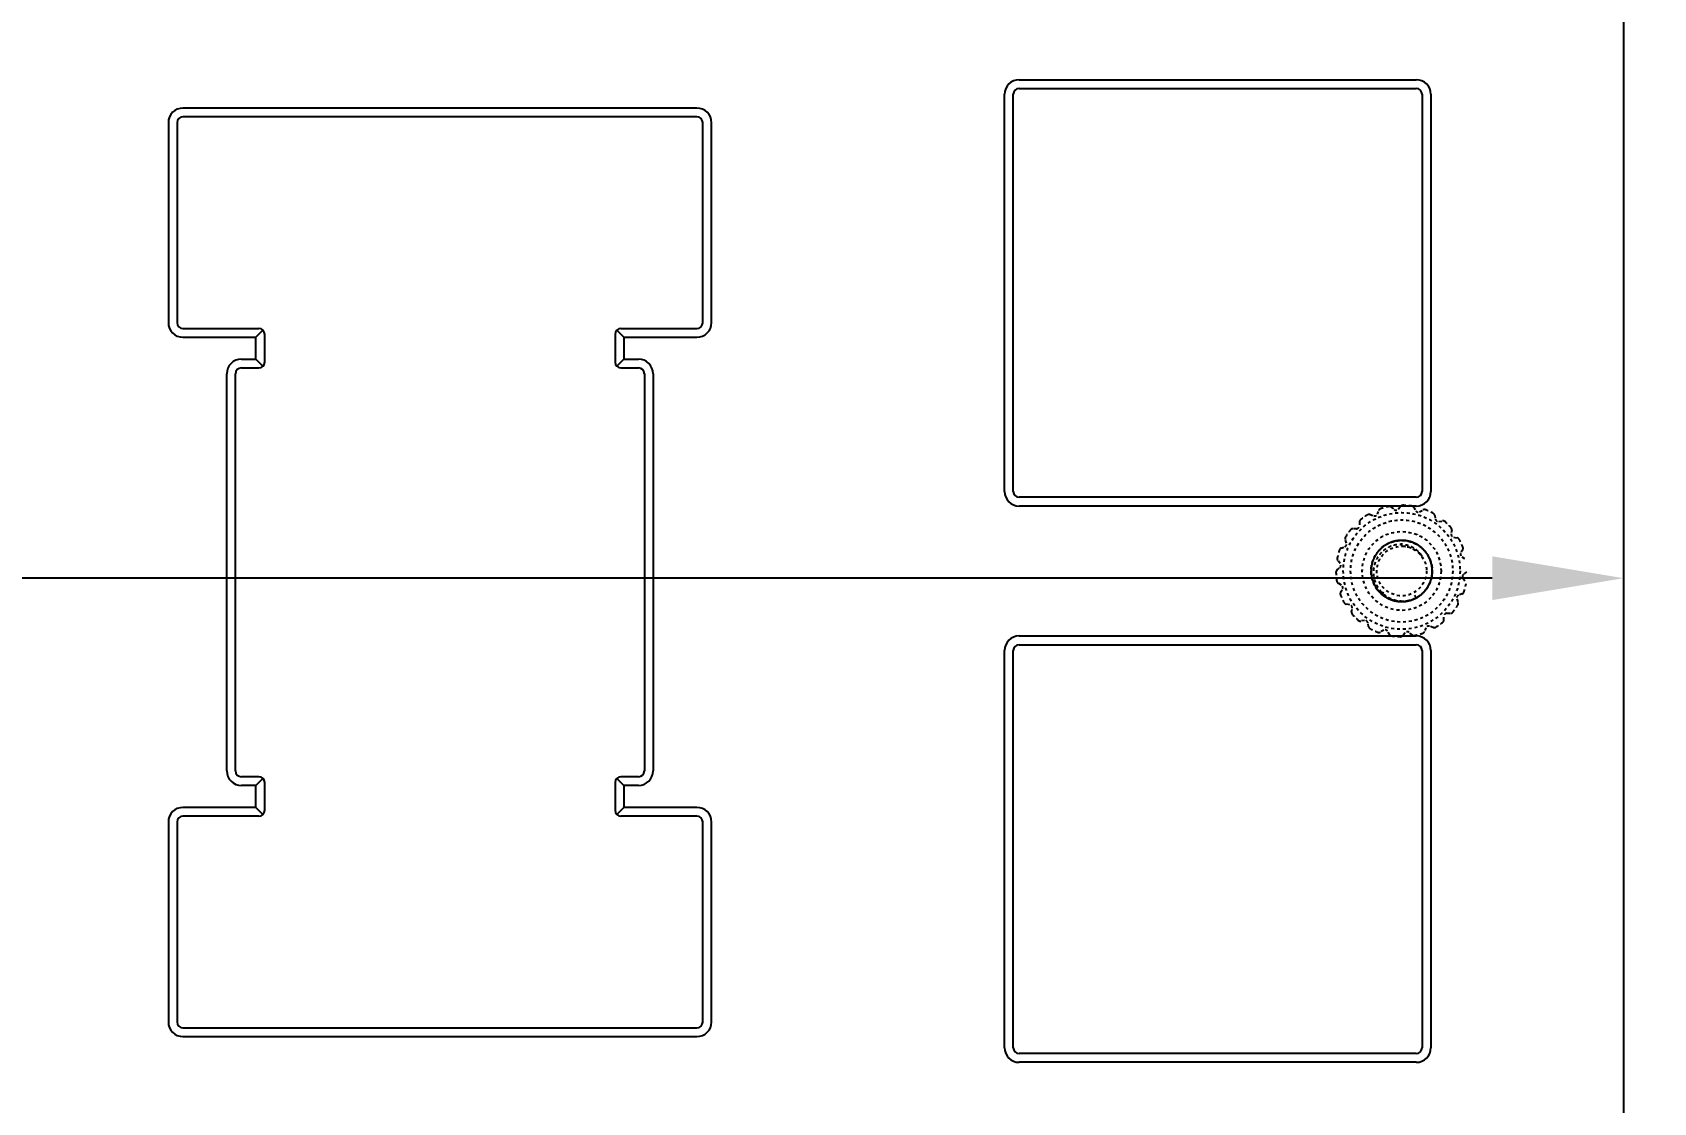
# Model space of a CAD drawing. Header units: inches. Extents: x 1416 to 2607, y 166 to 435.
# Drawn here: x 2504 to 2559.6, y 302.2 to 338.8 of the extents above; entities that cross this region are included whole.
import ezdxf

# ---------------------------------------------------------------- set-up
doc = ezdxf.new("R2010")
doc.units = ezdxf.units.IN
doc.header["$LTSCALE"] = 0.909449
doc.header["$MEASUREMENT"] = 0
doc.header["$PDMODE"] = 3
doc.header["$PDSIZE"] = 0.3125
doc.linetypes.add('HIDDEN', pattern=[0.2, 0.1, -0.1])
doc.linetypes.add('PHANTOM', pattern=[0.8, 0.45, -0.05, 0.1, -0.05, 0.1, -0.05])
doc.layers.get('0').update_dxf_attribs({"linetype": 'CONTINUOUS'})
doc.layers.get('Defpoints').update_dxf_attribs({"linetype": 'CONTINUOUS'})
doc.layers.add('DEFAULT_2', color=8, linetype='HIDDEN')
doc.layers.add('DEFAULT_3', color=7, linetype='PHANTOM')
doc.styles.get("Standard").update_dxf_attribs({"font": 'txt', "width": 0.8})
doc.dimstyles.get("Standard").update_dxf_attribs({"dimtxt": 6, "dimasz": 4.5, "dimexe": 1, "dimexo": 1, "dimgap": 0.09, "dimtad": 0, "dimzin": 1, "dimdsep": 46, "dimtxsty": 'STANDARD', "dimcen": 0.09, "dimclrd": 5, "dimclre": 5, "dimclrt": 1, "dimadec": 0, "dimazin": 0, "dimtp": 0.01, "dimtm": 0.01, "dimtfac": 1, "dimtofl": 0, "dimtmove": 0, "dimatfit": 3, "dimfxl": 1, "dimtolj": 1, "dimtzin": 4, "dimarcsym": 0})

# ---------------------------------------------------------------- blocks, each defined once
blk = doc.blocks.new('*D3')
at = {"layer": 'DEFAULT_3', "color": 3, "linetype": 'ByBlock', "lineweight": -2}
for p, q in [((2553.932, 384.924), (2570.529, 384.924)), ((2569.529, 380.424), (2569.529, 331.769)), ((2569.529, 261.333), (2569.529, 309.989)), ((2553.932, 256.833), (2570.529, 256.833))]:
    blk.add_line(p, q, dxfattribs=at)
at = {"layer": 'DEFAULT_3', "color": 3, "linetype": 'ByBlock'}
for points in [[(2568.779, 380.424), (2570.279, 380.424), (2569.529, 384.924)], [(2568.779, 261.333), (2570.279, 261.333), (2569.529, 256.833)]]:
    blk.add_solid(points, dxfattribs=at)
at = {"layer": 'Defpoints', "color": 0, "linetype": 'ByBlock'}
for p in [(2552.932, 384.924), (2569.529, 384.924), (2552.932, 256.833)]:
    blk.add_point(p, dxfattribs=at)
at = {"layer": 'DEFAULT_3', "color": 3, "linetype": 'ByBlock', "insert": (2569.529, 320.879), "char_height": 6, "attachment_point": 5, "rotation": 90}
blk.add_mtext('\\A1;128.09', dxfattribs=at)
blk = doc.blocks.new('*D4')
at = {"layer": 'DEFAULT_3', "color": 3, "linetype": 'ByBlock', "lineweight": -2}
for p, q in [((2538.532, 391.075), (2594.12, 391.075)), ((2593.12, 386.575), (2593.12, 332.567)), ((2593.12, 257.579), (2593.12, 311.587)), ((2538.532, 253.079), (2594.12, 253.079))]:
    blk.add_line(p, q, dxfattribs=at)
at = {"layer": 'DEFAULT_3', "color": 3, "linetype": 'ByBlock'}
for points in [[(2592.37, 386.575), (2593.87, 386.575), (2593.12, 391.075)], [(2592.37, 257.579), (2593.87, 257.579), (2593.12, 253.079)]]:
    blk.add_solid(points, dxfattribs=at)
at = {"layer": 'Defpoints', "color": 0, "linetype": 'ByBlock'}
for p in [(2537.532, 391.075), (2593.12, 391.075), (2537.532, 253.079)]:
    blk.add_point(p, dxfattribs=at)
at = {"layer": 'DEFAULT_3', "color": 3, "linetype": 'ByBlock', "insert": (2593.12, 322.077), "char_height": 6, "attachment_point": 5, "rotation": 90}
blk.add_mtext('\\A1;138.00', dxfattribs=at)
blk = doc.blocks.new('*D8')
at = {"layer": 'DEFAULT_3', "color": 3, "linetype": 'ByBlock', "lineweight": -2}
for p, q in [((2158.212, 321.945), (2158.212, 319.152)), ((2558.532, 321.945), (2558.532, 319.152)), ((2158.212, 320.152), (2153.712, 320.152)), ((2554.032, 320.152), (2162.712, 320.152))]:
    blk.add_line(p, q, dxfattribs=at)
at = {"layer": 'DEFAULT_3', "color": 3, "linetype": 'ByBlock'}
for points in [[(2162.712, 320.902), (2162.712, 319.402), (2158.212, 320.152)], [(2554.032, 320.902), (2554.032, 319.402), (2558.532, 320.152)]]:
    blk.add_solid(points, dxfattribs=at)
at = {"layer": 'Defpoints', "color": 0, "linetype": 'ByBlock'}
for p in [(2158.212, 322.945), (2558.532, 322.945), (2158.212, 320.152)]:
    blk.add_point(p, dxfattribs=at)
at = {"layer": 'DEFAULT_3', "color": 3, "linetype": 'ByBlock', "insert": (2135.622, 320.152), "char_height": 6, "attachment_point": 5}
blk.add_mtext('\\A1;400.32%%P0.1', dxfattribs=at)

msp = doc.modelspace()

# ---------------------------------------------------------------- linework, layer by layer
at = {"color": 7, "linetype": 'Continuous'}
for p, q in [((2558.532, 353.945), (2558.532, 291.945)), ((2537.832, 337.224), (2551.432, 337.224)), ((2537.332, 323.124), (2537.332, 336.724)), ((2537.632, 323.124), (2537.632, 336.724)), ((2537.832, 336.924), (2551.432, 336.924)), ((2551.632, 336.724), (2551.632, 323.124)), ((2551.932, 336.724), (2551.932, 323.124)), ((2526.797, 336.253), (2509.197, 336.253)), ((2526.797, 335.953), (2509.197, 335.953)), ((2508.697, 335.753), (2508.697, 328.903)), ((2508.997, 335.753), (2508.997, 328.903)), ((2526.997, 328.903), (2526.997, 335.753)), ((2527.297, 328.903), (2527.297, 335.753)), ((2509.197, 328.703), (2511.797, 328.703)), ((2524.197, 328.703), (2526.797, 328.703)), ((2509.197, 328.403), (2511.697, 328.403)), ((2511.938, 328.645), (2511.697, 328.403)), ((2511.697, 327.653), (2511.697, 328.403)), ((2511.997, 327.553), (2511.997, 328.503)), ((2523.997, 328.503), (2523.997, 327.553)), ((2524.056, 328.645), (2524.297, 328.403)), ((2524.297, 328.403), (2526.797, 328.403)), ((2524.297, 328.403), (2524.297, 327.653)), ((2511.197, 327.653), (2511.697, 327.653)), ((2511.938, 327.412), (2511.697, 327.653)), ((2524.056, 327.412), (2524.297, 327.653)), ((2524.297, 327.653), (2524.797, 327.653)), ((2510.697, 313.553), (2510.697, 327.153)), ((2510.997, 313.553), (2510.997, 327.153)), ((2511.197, 327.353), (2511.797, 327.353)), ((2524.197, 327.353), (2524.797, 327.353)), ((2524.997, 327.153), (2524.997, 313.553)), ((2525.297, 327.153), (2525.297, 313.553)), ((2551.432, 322.924), (2537.832, 322.924)), ((2551.432, 322.624), (2537.832, 322.624)), ((2537.832, 318.173), (2551.432, 318.173)), ((2537.332, 304.073), (2537.332, 317.673)), ((2537.632, 304.073), (2537.632, 317.673)), ((2537.832, 317.873), (2551.432, 317.873)), ((2551.632, 317.673), (2551.632, 304.073)), ((2551.932, 317.673), (2551.932, 304.073)), ((2511.797, 313.353), (2511.197, 313.353)), ((2511.938, 313.295), (2511.697, 313.053)), ((2511.997, 312.203), (2511.997, 313.153)), ((2523.997, 313.153), (2523.997, 312.203)), ((2524.056, 313.295), (2524.297, 313.053)), ((2524.797, 313.353), (2524.197, 313.353)), ((2511.697, 313.053), (2511.197, 313.053)), ((2511.697, 312.303), (2511.697, 313.053)), ((2524.797, 313.053), (2524.297, 313.053)), ((2524.297, 313.053), (2524.297, 312.303)), ((2511.697, 312.303), (2509.197, 312.303)), ((2511.938, 312.062), (2511.697, 312.303)), ((2524.056, 312.062), (2524.297, 312.303)), ((2526.797, 312.303), (2524.297, 312.303)), ((2508.697, 311.803), (2508.697, 304.953)), ((2508.997, 311.803), (2508.997, 304.953)), ((2511.797, 312.003), (2509.197, 312.003)), ((2526.797, 312.003), (2524.197, 312.003)), ((2526.997, 304.953), (2526.997, 311.803)), ((2527.297, 304.953), (2527.297, 311.803)), ((2509.197, 304.753), (2526.797, 304.753)), ((2509.197, 304.453), (2526.797, 304.453)), ((2551.432, 303.873), (2537.832, 303.873)), ((2551.432, 303.573), (2537.832, 303.573))]:
    msp.add_line(p, q, dxfattribs=at)
for centre, radius, start, end in [((2537.832, 336.724), 0.5, 90.0001, 179.9999), ((2551.432, 336.724), 0.5, 0.0001, 89.9999), ((2537.832, 336.724), 0.2, 90.0001, 179.9997), ((2551.432, 336.724), 0.2, 0, 89.9997), ((2509.197, 335.753), 0.5, 90, 180), ((2509.197, 335.753), 0.2, 90, 180), ((2526.797, 335.753), 0.5, 0, 90), ((2526.797, 335.753), 0.2, 0, 90), ((2509.197, 328.903), 0.5, 180, 270), ((2509.197, 328.903), 0.2, 180, 270), ((2511.797, 328.503), 0.2, 0, 90), ((2524.197, 328.503), 0.2, 90, 180), ((2526.797, 328.903), 0.5, 270, 0), ((2526.797, 328.903), 0.2, 270, 0), ((2511.197, 327.153), 0.5, 90, 180), ((2511.797, 327.553), 0.2, 270, 0), ((2524.197, 327.553), 0.2, 180, 270), ((2524.797, 327.153), 0.5, 0, 90), ((2511.197, 327.153), 0.2, 90, 180), ((2524.797, 327.153), 0.2, 0, 90), ((2537.832, 323.124), 0.5, 180.0001, 269.9999), ((2537.832, 323.124), 0.2, 180.0001, 269.9997), ((2551.432, 323.124), 0.5, 270.0001, 359.9999), ((2551.432, 323.124), 0.2, 270.0001, 0), ((2537.832, 317.673), 0.5, 90.0001, 179.9999), ((2551.432, 317.673), 0.5, 0.0001, 89.9999), ((2537.832, 317.673), 0.2, 90.0001, 179.9997), ((2551.432, 317.673), 0.2, 0, 89.9997), ((2511.197, 313.553), 0.5, 180, 270), ((2511.197, 313.553), 0.2, 180, 270), ((2511.797, 313.153), 0.2, 0, 90), ((2524.197, 313.153), 0.2, 90, 180), ((2524.797, 313.553), 0.5, 270, 0), ((2524.797, 313.553), 0.2, 270, 0), ((2509.197, 311.803), 0.5, 90, 180), ((2511.797, 312.203), 0.2, 270, 0), ((2524.197, 312.203), 0.2, 180, 270), ((2526.797, 311.803), 0.5, 0, 90), ((2509.197, 311.803), 0.2, 90, 180), ((2526.797, 311.803), 0.2, 0, 90), ((2509.197, 304.953), 0.5, 180, 270), ((2509.197, 304.953), 0.2, 180, 270), ((2526.797, 304.953), 0.5, 270, 0), ((2526.797, 304.953), 0.2, 270, 0), ((2537.832, 304.073), 0.5, 180.0001, 269.9999), ((2537.832, 304.073), 0.2, 180.0001, 269.9997), ((2551.432, 304.073), 0.5, 270.0001, 359.9999), ((2551.432, 304.073), 0.2, 270.0001, 0)]:
    msp.add_arc(centre, radius, start, end, dxfattribs=at)
at = {"layer": 'DEFAULT_2', "color": 8, "linetype": 'HIDDEN'}
for p, q in [((2550.577, 322.585), (2550.678, 322.503)), ((2550.817, 322.515), (2550.902, 322.613)), ((2551.346, 322.574), (2551.413, 322.463)), ((2549.485, 322.076), (2549.484, 321.946)), ((2549.851, 322.332), (2549.973, 322.289)), ((2550.1, 322.348), (2550.146, 322.469)), ((2551.548, 322.426), (2551.661, 322.49)), ((2552.066, 322.301), (2552.09, 322.174)), ((2552.204, 322.094), (2552.332, 322.115)), ((2549.042, 321.357), (2548.999, 321.48)), ((2549.385, 321.847), (2549.255, 321.845)), ((2550.932, 321.248), (2550.932, 321.446)), ((2552.648, 321.799), (2552.627, 321.671)), ((2552.707, 321.556), (2552.835, 321.532)), ((2548.861, 321.184), (2548.983, 321.23)), ((2553.023, 321.127), (2552.96, 321.014)), ((2548.717, 320.429), (2548.816, 320.514)), ((2548.828, 320.653), (2548.746, 320.753)), ((2552.996, 320.879), (2553.108, 320.813)), ((2553.147, 320.368), (2553.048, 320.283)), ((2548.868, 319.918), (2548.756, 319.984)), ((2548.84, 319.67), (2548.904, 319.783)), ((2553.036, 320.144), (2553.118, 320.044)), ((2549.157, 319.241), (2549.029, 319.265)), ((2550.246, 319.607), (2550.375, 319.756)), ((2551.434, 319.479), (2551.339, 319.652)), ((2552.822, 319.44), (2552.865, 319.317)), ((2553.003, 319.613), (2552.881, 319.567)), ((2549.216, 318.998), (2549.237, 319.126)), ((2549.66, 318.703), (2549.532, 318.682)), ((2552.379, 318.721), (2552.38, 318.851)), ((2552.479, 318.95), (2552.609, 318.952)), ((2549.798, 318.496), (2549.774, 318.623)), ((2550.316, 318.371), (2550.203, 318.307)), ((2550.517, 318.223), (2550.451, 318.334)), ((2551.047, 318.282), (2550.962, 318.184)), ((2551.287, 318.212), (2551.186, 318.294)), ((2551.764, 318.449), (2551.718, 318.328)), ((2552.013, 318.465), (2551.89, 318.508))]:
    msp.add_line(p, q, dxfattribs=at)
for radius in [2, 1.75, 1.35, 0.85]:
    msp.add_circle((2550.932, 320.399), radius, dxfattribs=at)
for centre, radius, start, end in [((2550.932, 320.399), 2.25, 101.2123, 108.7877), ((2550.514, 322.507), 0.1, 50.6893, 101.2123), ((2550.977, 322.548), 0.1, 88.7877, 139.3107), ((2550.932, 320.399), 2.25, 81.2123, 88.7877), ((2551.26, 322.523), 0.1, 30.6893, 81.2123), ((2549.585, 322.074), 0.1, 128.7877, 179.3107), ((2550.932, 320.399), 2.25, 121.2123, 128.7877), ((2549.818, 322.237), 0.1, 70.6893, 121.2123), ((2550.007, 322.383), 0.1, 250.6893, 339.3107), ((2550.239, 322.434), 0.1, 108.7877, 159.3107), ((2550.741, 322.58), 0.1, 230.6893, 319.3107), ((2551.499, 322.514), 0.1, 210.6893, 299.3107), ((2551.71, 322.403), 0.1, 68.7877, 119.3107), ((2550.932, 320.399), 2.25, 61.2123, 68.7877), ((2551.967, 322.283), 0.1, 10.6893, 61.2123), ((2552.188, 322.192), 0.1, 190.6893, 279.3107), ((2552.348, 322.016), 0.1, 48.7877, 99.3107), ((2550.932, 320.399), 2.25, 41.2123, 48.7877), ((2549.093, 321.513), 0.1, 148.7877, 199.3107), ((2550.932, 320.399), 2.25, 141.2123, 148.7877), ((2549.256, 321.745), 0.1, 90.6893, 141.2123), ((2549.384, 321.947), 0.1, 270.6893, 359.3107), ((2552.549, 321.815), 0.1, 350.6893, 41.2123), ((2552.726, 321.654), 0.1, 170.6893, 259.3107), ((2552.816, 321.434), 0.1, 28.7877, 79.3107), ((2550.932, 320.399), 2.25, 21.2123, 28.7877), ((2550.932, 320.399), 2.25, 161.2123, 168.7877), ((2548.896, 321.091), 0.1, 110.6893, 161.2123), ((2548.947, 321.324), 0.1, 290.6893, 19.3107), ((2551.144, 320.251), 0.825, 53.6102, 58.4673), ((2553.047, 320.965), 0.1, 150.6893, 239.3107), ((2552.936, 321.176), 0.1, 330.6893, 21.2123), ((2548.782, 320.353), 0.1, 130.6893, 181.2123), ((2550.932, 320.399), 2.25, 181.2123, 188.7877), ((2548.823, 320.817), 0.1, 168.7877, 219.3107), ((2548.751, 320.589), 0.1, 310.6893, 39.3107), ((2548.807, 320.07), 0.1, 188.7877, 239.3107), ((2548.817, 319.832), 0.1, 330.6893, 59.3107), ((2553.113, 320.208), 0.1, 130.6893, 219.3107), ((2550.932, 320.399), 2.25, 341.2123, 348.7877), ((2548.928, 319.621), 0.1, 150.6893, 201.2123), ((2550.932, 320.399), 2.25, 201.2123, 208.7877), ((2549.048, 319.363), 0.1, 208.7877, 259.3107), ((2549.138, 319.143), 0.1, 350.6893, 79.3107), ((2550.932, 320.399), 2.25, 321.2123, 328.7877), ((2552.917, 319.473), 0.1, 110.6893, 199.3107), ((2552.771, 319.284), 0.1, 328.7877, 19.3107), ((2552.967, 319.706), 0.1, 290.6893, 341.2123), ((2549.315, 318.982), 0.1, 170.6893, 221.2123), ((2550.932, 320.399), 2.25, 221.2123, 228.7877), ((2549.515, 318.781), 0.1, 228.7877, 279.3107), ((2549.676, 318.605), 0.1, 10.6893, 99.3107), ((2552.279, 318.723), 0.1, 308.7877, 359.3107), ((2552.48, 318.85), 0.1, 90.6893, 179.3107), ((2552.608, 319.052), 0.1, 270.6893, 321.2123), ((2549.897, 318.514), 0.1, 190.6893, 241.2123), ((2550.932, 320.399), 2.25, 241.2123, 248.7877), ((2550.154, 318.394), 0.1, 248.7877, 299.3107), ((2550.365, 318.283), 0.1, 30.6893, 119.3107), ((2550.603, 318.274), 0.1, 210.6893, 261.2123), ((2550.932, 320.399), 2.25, 261.2123, 268.7877), ((2550.886, 318.249), 0.1, 268.7877, 319.3107), ((2551.123, 318.217), 0.1, 50.6893, 139.3107), ((2551.35, 318.29), 0.1, 230.6893, 281.2123), ((2550.932, 320.399), 2.25, 281.2123, 288.7877), ((2551.624, 318.363), 0.1, 288.7877, 339.3107), ((2551.857, 318.414), 0.1, 70.6893, 159.3107), ((2552.046, 318.56), 0.1, 250.6893, 301.2123), ((2550.932, 320.399), 2.25, 301.2123, 308.7877)]:
    msp.add_arc(centre, radius, start, end, dxfattribs=at)
for points, knots in [([(2550.932, 321.446), (2550.933, 321.446), (2550.934, 321.446), (2550.936, 321.446), (2550.939, 321.446), (2550.942, 321.446), (2550.945, 321.446), (2550.951, 321.446), (2550.959, 321.446), (2550.968, 321.445), (2550.977, 321.445), (2550.989, 321.444), (2551.004, 321.444), (2551.022, 321.442), (2551.046, 321.44), (2551.076, 321.436), (2551.111, 321.431), (2551.159, 321.422), (2551.217, 321.407), (2551.286, 321.385), (2551.353, 321.358), (2551.418, 321.327), (2551.502, 321.28), (2551.6, 321.21), (2551.705, 321.11), (2551.795, 320.997), (2551.894, 320.832), (2551.974, 320.602), (2551.989, 320.311), (2551.926, 320.027), (2551.787, 319.771), (2551.584, 319.561), (2551.331, 319.416), (2551.049, 319.344), (2550.758, 319.352), (2550.526, 319.425), (2550.357, 319.518), (2550.204, 319.635), (2550.076, 319.782), (2549.982, 319.95), (2549.929, 320.084), (2549.896, 320.225), (2549.882, 320.369), (2549.887, 320.514), (2549.913, 320.656), (2549.958, 320.793), (2550.022, 320.923), (2550.102, 321.044), (2550.199, 321.151), (2550.309, 321.245), (2550.431, 321.322), (2550.563, 321.383), (2550.748, 321.437), (2550.942, 321.453), (2551.133, 321.43), (2551.319, 321.38), (2551.493, 321.292), (2551.643, 321.172), (2551.776, 321.032), (2551.903, 320.825), (2551.983, 320.545), (2551.982, 320.254), (2551.904, 319.973), (2551.751, 319.725), (2551.537, 319.527), (2551.277, 319.396), (2550.991, 319.339), (2550.701, 319.364), (2550.428, 319.465), (2550.193, 319.638), (2550.043, 319.829), (2549.959, 320.002), (2549.899, 320.185), (2549.877, 320.379), (2549.895, 320.571), (2549.94, 320.758), (2550.023, 320.934), (2550.139, 321.088), (2550.241, 321.19), (2550.357, 321.278), (2550.483, 321.348), (2550.617, 321.401), (2550.758, 321.435), (2550.902, 321.449), (2551.047, 321.443), (2551.189, 321.418), (2551.326, 321.372), (2551.456, 321.309), (2551.576, 321.228), (2551.685, 321.132), (2551.809, 320.985), (2551.902, 320.814), (2551.957, 320.629), (2551.986, 320.439), (2551.973, 320.196), (2551.879, 319.92), (2551.713, 319.681), (2551.489, 319.495), (2551.222, 319.378), (2550.933, 319.337), (2550.645, 319.378), (2550.377, 319.494), (2550.153, 319.679), (2549.986, 319.918), (2549.891, 320.194), (2549.874, 320.485), (2549.917, 320.675), (2549.951, 320.765)], [0, 0, 0, 0, 0.00012, 0.000241, 0.000363, 0.000486, 0.00073, 0.000975, 0.001464, 0.001954, 0.002443, 0.002933, 0.003911, 0.00489, 0.005869, 0.007826, 0.009783, 0.011741, 0.015655, 0.019569, 0.023483, 0.027398, 0.031312, 0.039136, 0.046959, 0.054783, 0.062607, 0.078218, 0.093829, 0.10944, 0.12505, 0.140662, 0.156272, 0.171883, 0.187493, 0.203105, 0.210928, 0.218752, 0.234364, 0.242188, 0.250012, 0.257836, 0.26566, 0.273483, 0.281307, 0.289131, 0.296955, 0.304779, 0.312603, 0.320427, 0.328251, 0.336075, 0.343898, 0.35951, 0.367334, 0.375158, 0.39077, 0.398593, 0.406417, 0.422029, 0.437639, 0.45325, 0.46886, 0.484472, 0.500082, 0.515693, 0.531304, 0.546914, 0.562526, 0.578136, 0.593747, 0.601571, 0.609395, 0.625007, 0.63283, 0.640654, 0.656266, 0.66409, 0.671914, 0.679738, 0.687562, 0.695385, 0.703209, 0.711033, 0.718857, 0.726681, 0.734505, 0.742329, 0.750153, 0.757977, 0.7658, 0.781412, 0.789236, 0.79706, 0.812671, 0.828281, 0.843893, 0.859503, 0.875114, 0.890725, 0.906336, 0.921947, 0.937557, 0.953168, 0.968779, 0.98439, 1, 1, 1, 1]), ([(2550.246, 319.607), (2550.318, 319.544), (2550.482, 319.438), (2550.76, 319.352), (2551.051, 319.344), (2551.333, 319.417), (2551.586, 319.563), (2551.788, 319.772), (2551.927, 320.029), (2551.989, 320.313), (2551.973, 320.604), (2551.877, 320.879), (2551.711, 321.119), (2551.485, 321.303), (2551.263, 321.401), (2551.074, 321.44), (2550.882, 321.452), (2550.689, 321.425), (2550.508, 321.36), (2550.38, 321.292), (2550.262, 321.208), (2550.157, 321.109), (2550.067, 320.996), (2549.993, 320.871), (2549.938, 320.738), (2549.9, 320.598), (2549.882, 320.454), (2549.885, 320.31), (2549.907, 320.167), (2549.949, 320.028), (2550.009, 319.896), (2550.112, 319.734), (2550.249, 319.595), (2550.408, 319.487), (2550.581, 319.403), (2550.771, 319.356), (2550.963, 319.348), (2551.155, 319.367), (2551.386, 319.44), (2551.63, 319.6), (2551.821, 319.82), (2551.945, 320.084), (2551.992, 320.371), (2551.96, 320.661), (2551.849, 320.93), (2551.671, 321.161), (2551.435, 321.332), (2551.162, 321.434), (2550.872, 321.457), (2550.633, 321.411), (2550.456, 321.335), (2550.291, 321.236), (2550.147, 321.104), (2550.036, 320.947), (2549.947, 320.776), (2549.894, 320.589), (2549.881, 320.397), (2549.891, 320.252), (2549.921, 320.111), (2549.97, 319.975), (2550.037, 319.847), (2550.122, 319.729), (2550.222, 319.624), (2550.335, 319.534), (2550.459, 319.46), (2550.592, 319.404), (2550.732, 319.367), (2550.876, 319.349), (2551.02, 319.351), (2551.211, 319.381), (2551.393, 319.45), (2551.556, 319.553), (2551.702, 319.677), (2551.851, 319.87), (2551.961, 320.14), (2551.992, 320.429), (2551.944, 320.717), (2551.819, 320.98), (2551.628, 321.2), (2551.383, 321.358), (2551.105, 321.446), (2550.814, 321.452), (2550.531, 321.381), (2550.279, 321.234), (2550.076, 321.026), (2549.984, 320.854), (2549.951, 320.765)], [0, 0, 0, 0, 0.015607, 0.031223, 0.046835, 0.06245, 0.078063, 0.093677, 0.10929, 0.124903, 0.140518, 0.156129, 0.171746, 0.187356, 0.202973, 0.210795, 0.21862, 0.234238, 0.24206, 0.249884, 0.257712, 0.265539, 0.273362, 0.281185, 0.289013, 0.29684, 0.304663, 0.312486, 0.320313, 0.328141, 0.335965, 0.343787, 0.359406, 0.36723, 0.375052, 0.39067, 0.398495, 0.406317, 0.421934, 0.437545, 0.45316, 0.468772, 0.484387, 0.5, 0.515613, 0.531228, 0.54684, 0.562455, 0.578066, 0.593683, 0.601505, 0.60933, 0.624948, 0.63277, 0.640594, 0.656213, 0.664035, 0.671859, 0.679687, 0.687514, 0.695337, 0.70316, 0.710987, 0.718815, 0.726638, 0.734461, 0.742288, 0.750116, 0.75794, 0.765762, 0.78138, 0.789205, 0.797027, 0.812644, 0.828254, 0.843871, 0.859482, 0.875097, 0.89071, 0.906323, 0.921937, 0.93755, 0.953165, 0.968777, 0.984393, 1, 1, 1, 1]), ([(2551.434, 319.479), (2551.518, 319.525), (2551.675, 319.641), (2551.852, 319.872), (2551.962, 320.142), (2551.992, 320.432), (2551.944, 320.719), (2551.818, 320.982), (2551.626, 321.201), (2551.381, 321.359), (2551.103, 321.446), (2550.811, 321.452), (2550.529, 321.38), (2550.278, 321.233), (2550.108, 321.058), (2550.006, 320.895), (2549.927, 320.72), (2549.885, 320.529), (2549.883, 320.337), (2549.901, 320.193), (2549.939, 320.054), (2549.996, 319.921), (2550.07, 319.797), (2550.161, 319.684), (2550.267, 319.585), (2550.385, 319.501), (2550.513, 319.435), (2550.65, 319.386), (2550.791, 319.357), (2550.936, 319.348), (2551.08, 319.358), (2551.268, 319.398), (2551.446, 319.477), (2551.603, 319.59), (2551.742, 319.722), (2551.852, 319.883), (2551.927, 320.061), (2551.976, 320.247), (2551.989, 320.49), (2551.925, 320.774), (2551.784, 321.029), (2551.581, 321.238), (2551.328, 321.382), (2551.045, 321.454), (2550.754, 321.444), (2550.476, 321.357), (2550.233, 321.196), (2550.042, 320.976), (2549.919, 320.712), (2549.879, 320.472), (2549.888, 320.28), (2549.923, 320.09), (2549.997, 319.91), (2550.105, 319.75), (2550.234, 319.608), (2550.391, 319.492), (2550.566, 319.413), (2550.705, 319.373), (2550.848, 319.351), (2550.993, 319.349), (2551.137, 319.368), (2551.276, 319.406), (2551.409, 319.463), (2551.533, 319.537), (2551.646, 319.627), (2551.745, 319.733), (2551.829, 319.851), (2551.895, 319.979), (2551.944, 320.116), (2551.983, 320.304), (2551.982, 320.499), (2551.942, 320.688), (2551.877, 320.869), (2551.749, 321.075), (2551.534, 321.272), (2551.273, 321.402), (2550.987, 321.458), (2550.697, 321.433), (2550.424, 321.33), (2550.19, 321.156), (2550.011, 320.927), (2549.921, 320.701), (2549.887, 320.511), (2549.881, 320.367), (2549.896, 320.223), (2549.924, 320.105), (2549.957, 320.015), (2549.985, 319.949), (2550.018, 319.884), (2550.05, 319.833), (2550.077, 319.793), (2550.098, 319.764), (2550.12, 319.736), (2550.144, 319.708), (2550.164, 319.686), (2550.18, 319.669), (2550.193, 319.656), (2550.204, 319.645), (2550.213, 319.637), (2550.219, 319.631), (2550.226, 319.625), (2550.231, 319.62), (2550.236, 319.616), (2550.24, 319.613), (2550.242, 319.61), (2550.246, 319.608), (2550.246, 319.607)], [0, 0, 0, 0, 0.01561, 0.031222, 0.046832, 0.062444, 0.078054, 0.093666, 0.109277, 0.124887, 0.140499, 0.156109, 0.171721, 0.187331, 0.202943, 0.210767, 0.218591, 0.234203, 0.242026, 0.24985, 0.257675, 0.265499, 0.273322, 0.281146, 0.288971, 0.296795, 0.304619, 0.312442, 0.320267, 0.328091, 0.335915, 0.343738, 0.359351, 0.367174, 0.374998, 0.39061, 0.398434, 0.406258, 0.42187, 0.43748, 0.453092, 0.468702, 0.484313, 0.499924, 0.515535, 0.531147, 0.546757, 0.562369, 0.577979, 0.593591, 0.601414, 0.609239, 0.62485, 0.632674, 0.640498, 0.65611, 0.663934, 0.671758, 0.679582, 0.687406, 0.69523, 0.703054, 0.710878, 0.718702, 0.726526, 0.73435, 0.742174, 0.749998, 0.757822, 0.765646, 0.781258, 0.789082, 0.796906, 0.812518, 0.828128, 0.843739, 0.85935, 0.874961, 0.890572, 0.906183, 0.921794, 0.937405, 0.945229, 0.953053, 0.960876, 0.968699, 0.972613, 0.976526, 0.980439, 0.984353, 0.986309, 0.988266, 0.990223, 0.99218, 0.994137, 0.995115, 0.996094, 0.997072, 0.997561, 0.99805, 0.99854, 0.999029, 0.999273, 0.999518, 0.999763, 1, 1, 1, 1]), ([(2551.633, 320.915), (2551.582, 320.991), (2551.487, 321.093), (2551.335, 321.195), (2551.21, 321.253), (2551.078, 321.291), (2550.941, 321.308), (2550.803, 321.306), (2550.668, 321.281), (2550.537, 321.237), (2550.415, 321.175), (2550.303, 321.095), (2550.204, 320.999), (2550.12, 320.89), (2550.052, 320.771), (2550.002, 320.642), (2549.972, 320.508), (2549.961, 320.371), (2549.969, 320.233), (2549.996, 320.098), (2550.057, 319.926), (2550.179, 319.729), (2550.348, 319.571), (2550.506, 319.478), (2550.633, 319.424), (2550.765, 319.387), (2550.902, 319.369), (2551.016, 319.369), (2551.107, 319.378), (2551.175, 319.39), (2551.231, 319.403), (2551.275, 319.415), (2551.307, 319.426), (2551.334, 319.436), (2551.356, 319.444), (2551.372, 319.451), (2551.387, 319.457), (2551.403, 319.465), (2551.419, 319.471), (2551.428, 319.478), (2551.434, 319.479)], [0, 0, 0, 0, 0.062313, 0.093564, 0.124815, 0.15607, 0.187326, 0.218582, 0.249838, 0.281097, 0.312357, 0.343618, 0.374879, 0.406142, 0.437407, 0.468671, 0.499936, 0.531203, 0.562471, 0.59374, 0.625008, 0.687403, 0.749798, 0.781071, 0.812346, 0.843619, 0.87489, 0.906159, 0.921802, 0.937445, 0.953087, 0.96091, 0.968732, 0.976555, 0.980467, 0.984378, 0.988288, 0.9922, 0.99611, 1, 1, 1, 1]), ([(2550.958, 321.248), (2551.023, 321.248), (2551.153, 321.232), (2551.337, 321.166), (2551.502, 321.06), (2551.593, 320.966), (2551.633, 320.915)], [0, 0, 0, 0, 0.250012, 0.499988, 0.749981, 1, 1, 1, 1])]:
    msp.add_open_spline(points, degree=3, knots=knots, dxfattribs=at)

# ---------------------------------------------------------------- dimensions: what is measured, and where the dimension line sits
at = {"layer": 'DEFAULT_3', "linetype": 'ByBlock'}
for base, p1, p2, picture, middle in [((2593.12, 391.075), (2537.532, 253.079), (2537.532, 391.075), '*D4', (2593.12, 322.077)), ((2569.529, 384.924), (2552.932, 256.833), (2552.932, 384.924), '*D3', (2569.529, 320.879))]:
    dim = msp.add_linear_dim(base=base, p1=p1, p2=p2, angle=90, dimstyle='STANDARD', override={"dimclrd": 3, "dimclre": 3, "dimclrt": 3, "dimtfillclr": 256}, dxfattribs=at)
    dim.commit()
    dim.dimension.update_dxf_attribs({"geometry": picture, "text_midpoint": middle})
dim = msp.add_linear_dim(base=(2158.212, 320.152), p1=(2558.532, 322.945), p2=(2158.212, 322.945), text='<>%%P0.1', dimstyle='STANDARD', override={"dimclrd": 3, "dimclre": 3, "dimclrt": 3, "dimtfillclr": 256}, dxfattribs=at)
dim.commit()
dim.dimension.update_dxf_attribs({"geometry": '*D8', "text_midpoint": (2135.622, 320.152), "dimtype": 160})

doc.saveas('drawing.dxf')
